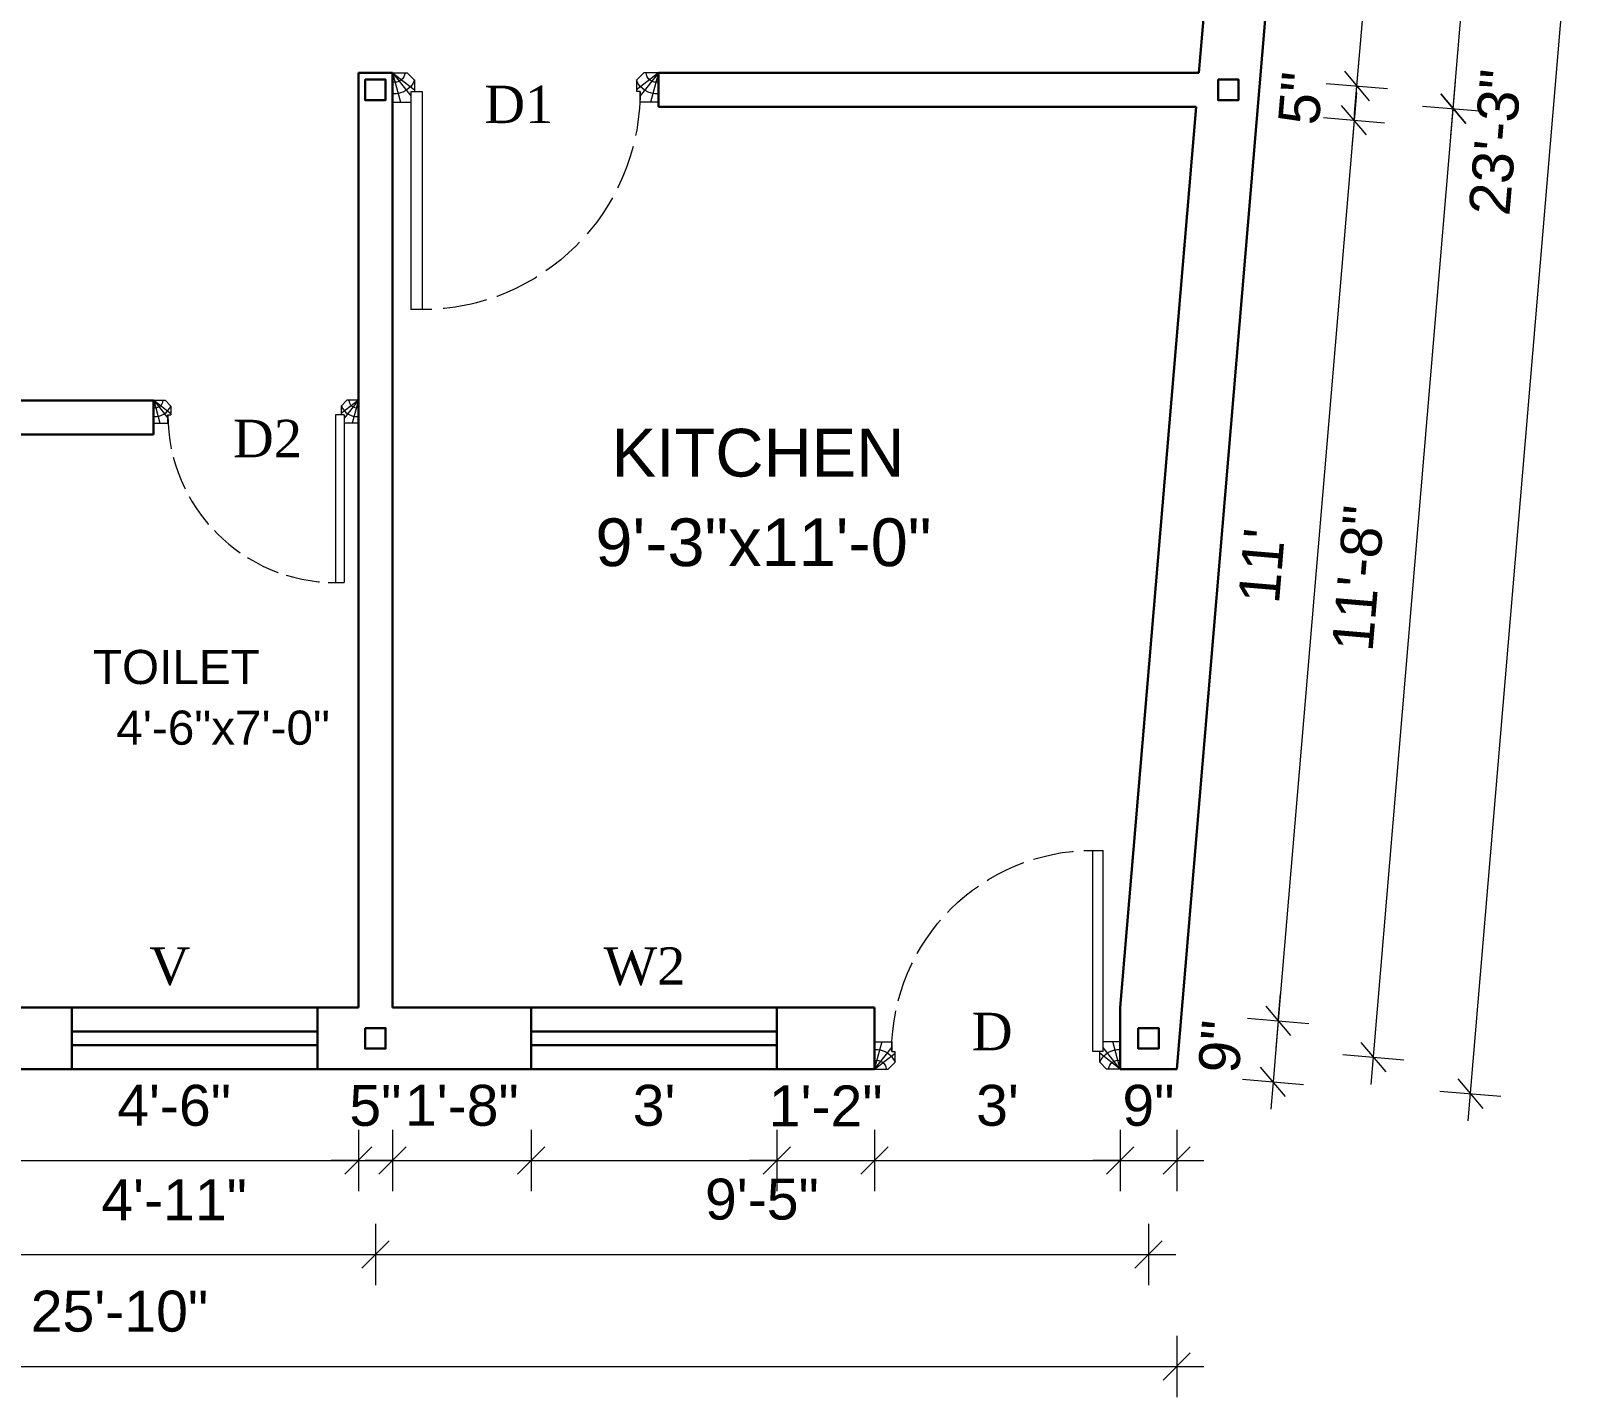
# Model space of a CAD drawing. Header units: inches. Extents: x 45643 to 78083, y -17830 to -3084.
# Drawn here: x 57626.2 to 57852.4, y -15093 to -14892.8 of the extents above; entities that cross this region are included whole.
import ezdxf

# ---------------------------------------------------------------- set-up
doc = ezdxf.new("R2010")
doc.units = ezdxf.units.IN
doc.header["$MEASUREMENT"] = 0
doc.linetypes.add('ACAD_ISO02W100', pattern=[15, 12, -3])
doc.linetypes.add('CONTINUA', pattern=[0])
for name, color, linetype, lineweight in [('A_Title Text', 105, 'Continuous', 60), ('Door-window', 150, 'Continuous', 9), ('ELEVATION', 6, 'Continuous', 30), ('hatch', 30, 'Continuous', 5), ('WALL', 240, 'Continuous', 30)]:
    doc.layers.add(name, color=color, linetype=linetype, lineweight=lineweight)
doc.layers.add('PDF_Text', color=7, linetype='Continuous')
doc.styles.add('Arial', font='arial.ttf')
doc.styles.add('PDF Arial', font='arial.ttf')
doc.styles.get("Standard").update_dxf_attribs({"font": 'times.ttf'})
doc.dimstyles.new('Sudeep', dxfattribs={"dimtxt": 6, "dimasz": 4, "dimexe": 4.5, "dimexo": 4.5, "dimgap": 5, "dimtad": 1, "dimdec": 0, "dimlunit": 4, "dimtxsty": 'Arial', "dimblk": 'OBLIQUE', "dimcen": 250, "dimdle": 4, "dimclrd": 86, "dimclre": 5, "dimclrt": 1, "dimadec": 0, "dimazin": 0, "dimtfac": 1, "dimtdec": 0, "dimtix": 1, "dimtmove": 1, "dimatfit": 3, "dimldrblk": 'OBLIQUE', "dimfxl": 4.5, "dimfxlon": 1, "dimfrac": 2, "dimlwd": 15, "dimlwe": 13, "dimarcsym": 0})

# ---------------------------------------------------------------- blocks, each defined once
blk = doc.blocks.new("D 3'")
at = {"layer": 'Door-window', "linetype": 'Continuous', "ltscale": 0.25}
for p, q in [((3749.64, -16740.96), (3749.64, -16711.46)), ((3751.14, -16711.46), (3749.64, -16711.46)), ((3751.14, -16740.96), (3751.14, -16711.46)), ((3747.14, -16743.51), (3747.14, -16739.51)), ((3747.14, -16739.51), (3749.64, -16739.51)), ((3783.14, -16739.51), (3780.64, -16739.51)), ((3780.64, -16739.51), (3780.64, -16740.96)), ((3783.14, -16743.51), (3783.14, -16739.51)), ((3749.14, -16743.51), (3750.14, -16742.51)), ((3749.64, -16740.96), (3751.14, -16740.96)), ((3750.14, -16742.51), (3750.14, -16740.96)), ((3780.14, -16742.51), (3780.14, -16740.96)), ((3780.64, -16740.96), (3780.14, -16740.96)), ((3781.14, -16743.51), (3780.14, -16742.51)), ((3747.14, -16743.51), (3749.14, -16743.51)), ((3783.14, -16743.51), (3781.14, -16743.51))]:
    blk.add_line(p, q, dxfattribs=at)
at = {"layer": 'Door-window', "linetype": 'ACAD_ISO02W100', "ltscale": 0.5}
blk.add_arc((3751.14, -16740.96), 29.5, 0, 90, dxfattribs=at)
at = {"layer": 'hatch', "color": 8}
for p, q in [((3747.14, -16743.51), (3748.23, -16739.5)), ((3747.14, -16743.51), (3749.64, -16740.37)), ((3783.14, -16743.51), (3780.64, -16740.37)), ((3783.14, -16743.51), (3782.06, -16739.5)), ((3747.14, -16743.51), (3750.14, -16741.17)), ((3783.14, -16743.51), (3780.14, -16741.17))]:
    blk.add_line(p, q, dxfattribs=at)
for centre, radius, start, end in [((3747.4, -16743.58), 2.93, 20.9872, 95.0825), ((3782.88, -16743.58), 2.93, 84.9175, 159.0128), ((3747.43, -16743.63), 1.42, 5.1372, 101.4864), ((3782.86, -16743.63), 1.42, 78.5136, 174.8628)]:
    blk.add_arc(centre, radius, start, end, dxfattribs=at)
blk = doc.blocks.new('_Oblique')
at = {"color": 0, "linetype": 'ByBlock', "lineweight": -2}
blk.add_line((-0.5, -0.5), (0.5, 0.5), dxfattribs=at)
blk = doc.blocks.new('*D1466')
at = {"layer": 'A_Title Text', "color": 5, "lineweight": 13, "transparency": 16777216}
for p, q in [((57484.22, -15084), (57484.22, -15093)), ((57794.12, -15084), (57794.12, -15093))]:
    blk.add_line(p, q, dxfattribs=at)
at = {"layer": 'A_Title Text', "color": 86, "lineweight": 15, "transparency": 16777216}
blk.add_line((57480.22, -15088.5), (57798.12, -15088.5), dxfattribs=at)
at = {"layer": 'Defpoints', "color": 0, "transparency": 16777216}
for p in [(57484.22, -15044.91), (57794.12, -15044.91), (57794.12, -15088.5)]:
    blk.add_point(p, dxfattribs=at)
at = {"layer": 'A_Title Text', "color": 86, "lineweight": 15, "transparency": 16777216, "xscale": 4, "yscale": 4, "zscale": 4, "rotation": 180}
blk.add_blockref('_Oblique', (57484.22, -15088.5), dxfattribs=at)
at = {"layer": 'A_Title Text', "color": 86, "lineweight": 15, "transparency": 16777216, "xscale": 4, "yscale": 4, "zscale": 4}
blk.add_blockref('_Oblique', (57794.12, -15088.5), dxfattribs=at)
at = {"layer": 'A_Title Text', "color": 1, "transparency": 16777216, "insert": (57639.17, -15080.44), "char_height": 6, "attachment_point": 5, "style": 'Arial'}
blk.add_mtext('25\'-10"', dxfattribs=at)
blk = doc.blocks.new('*D1491')
at = {"layer": 'A_Title Text', "color": 5, "lineweight": 13, "transparency": 16777216}
for p, q in [((57620.18, -15053.83), (57620.18, -15062.83)), ((57674.18, -15053.83), (57674.18, -15062.83))]:
    blk.add_line(p, q, dxfattribs=at)
at = {"layer": 'A_Title Text', "color": 86, "lineweight": 15, "transparency": 16777216}
blk.add_line((57616.18, -15058.33), (57678.18, -15058.33), dxfattribs=at)
at = {"layer": 'Defpoints', "color": 0, "transparency": 16777216}
for p in [(57620.18, -15035.91), (57674.18, -15035.91), (57674.18, -15058.33)]:
    blk.add_point(p, dxfattribs=at)
at = {"layer": 'A_Title Text', "color": 86, "lineweight": 15, "transparency": 16777216, "xscale": 4, "yscale": 4, "zscale": 4, "rotation": 180}
blk.add_blockref('_Oblique', (57620.18, -15058.33), dxfattribs=at)
at = {"layer": 'A_Title Text', "color": 86, "lineweight": 15, "transparency": 16777216, "xscale": 4, "yscale": 4, "zscale": 4}
blk.add_blockref('_Oblique', (57674.18, -15058.33), dxfattribs=at)
at = {"layer": 'A_Title Text', "color": 1, "transparency": 16777216, "insert": (57647.18, -15050.27), "char_height": 6, "attachment_point": 5, "style": 'Arial'}
blk.add_mtext('4\'-6"', dxfattribs=at)
blk = doc.blocks.new('*D1492')
at = {"layer": 'A_Title Text', "color": 5, "lineweight": 13, "transparency": 16777216}
for p, q in [((57674.18, -15053.83), (57674.18, -15062.83)), ((57679.18, -15053.83), (57679.18, -15062.83))]:
    blk.add_line(p, q, dxfattribs=at)
at = {"layer": 'A_Title Text', "color": 86, "lineweight": 15, "transparency": 16777216}
for p, q in [((57674.18, -15058.33), (57670.18, -15058.33)), ((57674.18, -15058.33), (57679.18, -15058.33)), ((57679.18, -15058.33), (57683.18, -15058.33))]:
    blk.add_line(p, q, dxfattribs=at)
at = {"layer": 'Defpoints', "color": 0, "transparency": 16777216}
for p in [(57674.18, -15035.91), (57679.18, -15035.91), (57679.18, -15058.33)]:
    blk.add_point(p, dxfattribs=at)
at = {"layer": 'A_Title Text', "color": 86, "lineweight": 15, "transparency": 16777216, "xscale": 4, "yscale": 4, "zscale": 4}
blk.add_blockref('_Oblique', (57674.18, -15058.33), dxfattribs=at)
at = {"layer": 'A_Title Text', "color": 86, "lineweight": 15, "transparency": 16777216, "xscale": 4, "yscale": 4, "zscale": 4, "rotation": 180}
blk.add_blockref('_Oblique', (57679.18, -15058.33), dxfattribs=at)
at = {"layer": 'A_Title Text', "color": 1, "transparency": 16777216, "insert": (57676.68, -15050.28), "char_height": 6, "attachment_point": 5, "style": 'Arial'}
blk.add_mtext('5"', dxfattribs=at)
blk = doc.blocks.new('*D1480')
at = {"layer": 'A_Title Text', "color": 5, "lineweight": 13, "transparency": 16777216}
for p, q in [((57679.18, -15053.83), (57679.18, -15062.83)), ((57699.52, -15053.83), (57699.52, -15062.83))]:
    blk.add_line(p, q, dxfattribs=at)
at = {"layer": 'A_Title Text', "color": 86, "lineweight": 15, "transparency": 16777216}
for p, q in [((57679.18, -15058.33), (57675.18, -15058.33)), ((57679.18, -15058.33), (57699.52, -15058.33)), ((57699.52, -15058.33), (57703.52, -15058.33))]:
    blk.add_line(p, q, dxfattribs=at)
at = {"layer": 'Defpoints', "color": 0, "transparency": 16777216}
for p in [(57679.18, -15035.91), (57699.52, -15044.91), (57699.52, -15058.33)]:
    blk.add_point(p, dxfattribs=at)
at = {"layer": 'A_Title Text', "color": 86, "lineweight": 15, "transparency": 16777216, "xscale": 4, "yscale": 4, "zscale": 4}
blk.add_blockref('_Oblique', (57679.18, -15058.33), dxfattribs=at)
at = {"layer": 'A_Title Text', "color": 86, "lineweight": 15, "transparency": 16777216, "xscale": 4, "yscale": 4, "zscale": 4, "rotation": 180}
blk.add_blockref('_Oblique', (57699.52, -15058.33), dxfattribs=at)
at = {"layer": 'A_Title Text', "color": 1, "transparency": 16777216, "insert": (57689.35, -15050.27), "char_height": 6, "attachment_point": 5, "style": 'Arial'}
blk.add_mtext('1\'-8"', dxfattribs=at)
blk = doc.blocks.new('*D1481')
at = {"layer": 'A_Title Text', "color": 5, "lineweight": 13, "transparency": 16777216}
for p, q in [((57699.52, -15053.83), (57699.52, -15062.83)), ((57735.52, -15053.83), (57735.52, -15062.83))]:
    blk.add_line(p, q, dxfattribs=at)
at = {"layer": 'A_Title Text', "color": 86, "lineweight": 15, "transparency": 16777216}
blk.add_line((57695.52, -15058.33), (57739.52, -15058.33), dxfattribs=at)
at = {"layer": 'Defpoints', "color": 0, "transparency": 16777216}
for p in [(57699.52, -15044.91), (57735.52, -15044.91), (57735.52, -15058.33)]:
    blk.add_point(p, dxfattribs=at)
at = {"layer": 'A_Title Text', "color": 86, "lineweight": 15, "transparency": 16777216, "xscale": 4, "yscale": 4, "zscale": 4, "rotation": 180}
blk.add_blockref('_Oblique', (57699.52, -15058.33), dxfattribs=at)
at = {"layer": 'A_Title Text', "color": 86, "lineweight": 15, "transparency": 16777216, "xscale": 4, "yscale": 4, "zscale": 4}
blk.add_blockref('_Oblique', (57735.52, -15058.33), dxfattribs=at)
at = {"layer": 'A_Title Text', "color": 1, "transparency": 16777216, "insert": (57717.52, -15050.27), "char_height": 6, "attachment_point": 5, "style": 'Arial'}
blk.add_mtext("3'", dxfattribs=at)
blk = doc.blocks.new('*D1482')
at = {"layer": 'A_Title Text', "color": 5, "lineweight": 13, "transparency": 16777216}
for p, q in [((57735.52, -15053.83), (57735.52, -15062.83)), ((57749.85, -15053.83), (57749.85, -15062.83))]:
    blk.add_line(p, q, dxfattribs=at)
at = {"layer": 'A_Title Text', "color": 86, "lineweight": 15, "transparency": 16777216}
for p, q in [((57735.52, -15058.33), (57731.52, -15058.33)), ((57735.52, -15058.33), (57749.85, -15058.33)), ((57749.85, -15058.33), (57753.85, -15058.33))]:
    blk.add_line(p, q, dxfattribs=at)
at = {"layer": 'Defpoints', "color": 0, "transparency": 16777216}
for p in [(57735.52, -15044.91), (57749.85, -15044.91), (57749.85, -15058.33)]:
    blk.add_point(p, dxfattribs=at)
at = {"layer": 'A_Title Text', "color": 86, "lineweight": 15, "transparency": 16777216, "xscale": 4, "yscale": 4, "zscale": 4}
blk.add_blockref('_Oblique', (57735.52, -15058.33), dxfattribs=at)
at = {"layer": 'A_Title Text', "color": 86, "lineweight": 15, "transparency": 16777216, "xscale": 4, "yscale": 4, "zscale": 4, "rotation": 180}
blk.add_blockref('_Oblique', (57749.85, -15058.33), dxfattribs=at)
at = {"layer": 'A_Title Text', "color": 1, "transparency": 16777216, "insert": (57742.68, -15050.32), "char_height": 6, "attachment_point": 5, "style": 'Arial'}
blk.add_mtext('1\'-2"', dxfattribs=at)
blk = doc.blocks.new('*D1493')
at = {"layer": 'A_Title Text', "color": 5, "lineweight": 13, "transparency": 16777216}
for p, q in [((57749.85, -15053.83), (57749.85, -15062.83)), ((57785.85, -15053.83), (57785.85, -15062.83))]:
    blk.add_line(p, q, dxfattribs=at)
at = {"layer": 'A_Title Text', "color": 86, "lineweight": 15, "transparency": 16777216}
blk.add_line((57745.85, -15058.33), (57789.85, -15058.33), dxfattribs=at)
at = {"layer": 'Defpoints', "color": 0, "transparency": 16777216}
for p in [(57749.85, -15044.91), (57785.85, -15044.91), (57785.85, -15058.33)]:
    blk.add_point(p, dxfattribs=at)
at = {"layer": 'A_Title Text', "color": 86, "lineweight": 15, "transparency": 16777216, "xscale": 4, "yscale": 4, "zscale": 4, "rotation": 180}
blk.add_blockref('_Oblique', (57749.85, -15058.33), dxfattribs=at)
at = {"layer": 'A_Title Text', "color": 86, "lineweight": 15, "transparency": 16777216, "xscale": 4, "yscale": 4, "zscale": 4}
blk.add_blockref('_Oblique', (57785.85, -15058.33), dxfattribs=at)
at = {"layer": 'A_Title Text', "color": 1, "transparency": 16777216, "insert": (57767.85, -15050.27), "char_height": 6, "attachment_point": 5, "style": 'Arial'}
blk.add_mtext("3'", dxfattribs=at)
blk = doc.blocks.new('*D1494')
at = {"layer": 'A_Title Text', "color": 5, "lineweight": 13, "transparency": 16777216}
for p, q in [((57785.85, -15053.83), (57785.85, -15062.83)), ((57794.12, -15053.83), (57794.12, -15062.83))]:
    blk.add_line(p, q, dxfattribs=at)
at = {"layer": 'A_Title Text', "color": 86, "lineweight": 15, "transparency": 16777216}
for p, q in [((57785.85, -15058.33), (57781.85, -15058.33)), ((57785.85, -15058.33), (57794.12, -15058.33)), ((57794.12, -15058.33), (57798.12, -15058.33))]:
    blk.add_line(p, q, dxfattribs=at)
at = {"layer": 'Defpoints', "color": 0, "transparency": 16777216}
for p in [(57785.85, -15044.91), (57794.12, -15044.91), (57794.12, -15058.33)]:
    blk.add_point(p, dxfattribs=at)
at = {"layer": 'A_Title Text', "color": 86, "lineweight": 15, "transparency": 16777216, "xscale": 4, "yscale": 4, "zscale": 4}
blk.add_blockref('_Oblique', (57785.85, -15058.33), dxfattribs=at)
at = {"layer": 'A_Title Text', "color": 86, "lineweight": 15, "transparency": 16777216, "xscale": 4, "yscale": 4, "zscale": 4, "rotation": 180}
blk.add_blockref('_Oblique', (57794.12, -15058.33), dxfattribs=at)
at = {"layer": 'A_Title Text', "color": 1, "transparency": 16777216, "insert": (57789.98, -15050.27), "char_height": 6, "attachment_point": 5, "style": 'Arial'}
blk.add_mtext('9"', dxfattribs=at)
blk = doc.blocks.new('*D1496')
at = {"layer": 'A_Title Text', "color": 5, "lineweight": 13, "transparency": 16777216}
for p, q in [((57617.68, -15067.58), (57617.68, -15076.58)), ((57676.68, -15067.58), (57676.68, -15076.58))]:
    blk.add_line(p, q, dxfattribs=at)
at = {"layer": 'A_Title Text', "color": 86, "lineweight": 15, "transparency": 16777216}
blk.add_line((57613.68, -15072.08), (57680.68, -15072.08), dxfattribs=at)
at = {"layer": 'Defpoints', "color": 0, "transparency": 16777216}
for p in [(57617.68, -15040.41), (57676.68, -15040.41), (57676.68, -15072.08)]:
    blk.add_point(p, dxfattribs=at)
at = {"layer": 'A_Title Text', "color": 86, "lineweight": 15, "transparency": 16777216, "xscale": 4, "yscale": 4, "zscale": 4, "rotation": 180}
blk.add_blockref('_Oblique', (57617.68, -15072.08), dxfattribs=at)
at = {"layer": 'A_Title Text', "color": 86, "lineweight": 15, "transparency": 16777216, "xscale": 4, "yscale": 4, "zscale": 4}
blk.add_blockref('_Oblique', (57676.68, -15072.08), dxfattribs=at)
at = {"layer": 'A_Title Text', "color": 1, "transparency": 16777216, "insert": (57647.18, -15064.07), "char_height": 6, "attachment_point": 5, "style": 'Arial'}
blk.add_mtext('4\'-11"', dxfattribs=at)
blk = doc.blocks.new('*D1483')
at = {"layer": 'A_Title Text', "color": 5, "lineweight": 13, "transparency": 16777216}
for p, q in [((57676.68, -15067.58), (57676.68, -15076.58)), ((57789.98, -15067.58), (57789.98, -15076.58))]:
    blk.add_line(p, q, dxfattribs=at)
at = {"layer": 'A_Title Text', "color": 86, "lineweight": 15, "transparency": 16777216}
blk.add_line((57672.68, -15072.08), (57793.98, -15072.08), dxfattribs=at)
at = {"layer": 'Defpoints', "color": 0, "transparency": 16777216}
for p in [(57676.68, -15040.41), (57789.98, -15040.41), (57789.98, -15072.08)]:
    blk.add_point(p, dxfattribs=at)
at = {"layer": 'A_Title Text', "color": 86, "lineweight": 15, "transparency": 16777216, "xscale": 4, "yscale": 4, "zscale": 4, "rotation": 180}
blk.add_blockref('_Oblique', (57676.68, -15072.08), dxfattribs=at)
at = {"layer": 'A_Title Text', "color": 86, "lineweight": 15, "transparency": 16777216, "xscale": 4, "yscale": 4, "zscale": 4}
blk.add_blockref('_Oblique', (57789.98, -15072.08), dxfattribs=at)
at = {"layer": 'A_Title Text', "color": 1, "transparency": 16777216, "insert": (57733.33, -15064.02), "char_height": 6, "attachment_point": 5, "style": 'Arial'}
blk.add_mtext('9\'-5"', dxfattribs=at)
blk = doc.blocks.new('*D1502')
at = {"layer": 'A_Title Text', "color": 86, "lineweight": 15, "transparency": 16777216}
for p, q in [((57820.53, -14900.84), (57820.87, -14896.85)), ((57820.11, -14905.84), (57820.53, -14900.84)), ((57820.11, -14905.84), (57819.77, -14909.82))]:
    blk.add_line(p, q, dxfattribs=at)
at = {"layer": 'A_Title Text', "color": 5, "lineweight": 13, "transparency": 16777216}
for p, q in [((57816.05, -14900.46), (57825.02, -14901.22)), ((57815.63, -14905.46), (57824.59, -14906.22))]:
    blk.add_line(p, q, dxfattribs=at)
at = {"layer": 'Defpoints', "color": 0, "transparency": 16777216}
for p in [(57797.39, -14898.89), (57820.53, -14900.84), (57796.97, -14903.89)]:
    blk.add_point(p, dxfattribs=at)
at = {"layer": 'A_Title Text', "color": 86, "lineweight": 15, "transparency": 16777216, "xscale": 4, "yscale": 4, "zscale": 4}
for p, rotation in [((57820.53, -14900.84), 265.1847222638972), ((57820.11, -14905.84), 85.18472226389719)]:
    blk.add_blockref('_Oblique', p, dxfattribs=dict(at, rotation=rotation))
at = {"layer": 'A_Title Text', "color": 1, "transparency": 16777216, "insert": (57812.3, -14902.66), "char_height": 6, "attachment_point": 5, "rotation": 85.1847, "style": 'Arial'}
blk.add_mtext('5"', dxfattribs=at)
blk = doc.blocks.new('*D1503')
at = {"layer": 'A_Title Text', "color": 86, "lineweight": 15, "transparency": 16777216}
blk.add_line((57820.2, -14904.82), (57831.26, -14773.5), dxfattribs=at)
at = {"layer": 'A_Title Text', "color": 5, "lineweight": 13, "transparency": 16777216}
for p, q in [((57826.44, -14777.11), (57835.41, -14777.86)), ((57816.05, -14900.46), (57825.02, -14901.22))]:
    blk.add_line(p, q, dxfattribs=at)
at = {"layer": 'Defpoints', "color": 0, "transparency": 16777216}
for p in [(57807.71, -14775.53), (57830.92, -14777.49), (57797.39, -14898.89)]:
    blk.add_point(p, dxfattribs=at)
at = {"layer": 'A_Title Text', "color": 86, "lineweight": 15, "transparency": 16777216, "xscale": 4, "yscale": 4, "zscale": 4}
for p, rotation in [((57830.92, -14777.49), 85.18472226389723), ((57820.53, -14900.84), 265.1847222638972)]:
    blk.add_blockref('_Oblique', p, dxfattribs=dict(at, rotation=rotation))
at = {"layer": 'A_Title Text', "color": 1, "transparency": 16777216, "insert": (57817.69, -14838.49), "char_height": 6, "attachment_point": 5, "rotation": 85.1847, "style": 'Arial'}
blk.add_mtext('10\'-4"', dxfattribs=at)
blk = doc.blocks.new('*D1497')
at = {"layer": 'A_Title Text', "color": 86, "lineweight": 15, "transparency": 16777216}
blk.add_line((57820.45, -14901.85), (57808.65, -15041.84), dxfattribs=at)
at = {"layer": 'A_Title Text', "color": 5, "lineweight": 13, "transparency": 16777216}
for p, q in [((57815.63, -14905.46), (57824.59, -14906.22)), ((57804.5, -15037.48), (57813.47, -15038.23))]:
    blk.add_line(p, q, dxfattribs=at)
at = {"layer": 'Defpoints', "color": 0, "transparency": 16777216}
for p in [(57796.97, -14903.89), (57785.85, -15035.91), (57808.99, -15037.86)]:
    blk.add_point(p, dxfattribs=at)
at = {"layer": 'A_Title Text', "color": 86, "lineweight": 15, "transparency": 16777216, "xscale": 4, "yscale": 4, "zscale": 4}
for p, rotation in [((57820.11, -14905.84), 85.18472226389719), ((57808.99, -15037.86), 265.1847222638972)]:
    blk.add_blockref('_Oblique', p, dxfattribs=dict(at, rotation=rotation))
at = {"layer": 'A_Title Text', "color": 1, "transparency": 16777216, "insert": (57806.57, -14971.17), "char_height": 6, "attachment_point": 5, "rotation": 85.1847, "style": 'Arial'}
blk.add_mtext("11'", dxfattribs=at)
blk = doc.blocks.new('*D1498')
at = {"layer": 'A_Title Text', "color": 86, "lineweight": 15, "transparency": 16777216}
for p, q in [((57808.99, -15037.86), (57809.32, -15033.87)), ((57808.99, -15037.86), (57808.24, -15046.79)), ((57808.24, -15046.79), (57807.9, -15050.78))]:
    blk.add_line(p, q, dxfattribs=at)
at = {"layer": 'A_Title Text', "color": 5, "lineweight": 13, "transparency": 16777216}
for p, q in [((57804.5, -15037.48), (57813.47, -15038.23)), ((57803.75, -15046.41), (57812.72, -15047.17))]:
    blk.add_line(p, q, dxfattribs=at)
at = {"layer": 'Defpoints', "color": 0, "transparency": 16777216}
for p in [(57785.85, -15035.91), (57785.85, -15044.91), (57808.24, -15046.79)]:
    blk.add_point(p, dxfattribs=at)
at = {"layer": 'A_Title Text', "color": 86, "lineweight": 15, "transparency": 16777216, "xscale": 4, "yscale": 4, "zscale": 4}
for p, rotation in [((57808.99, -15037.86), 265.1847222638972), ((57808.24, -15046.79), 85.18472226389723)]:
    blk.add_blockref('_Oblique', p, dxfattribs=dict(at, rotation=rotation))
at = {"layer": 'A_Title Text', "color": 1, "transparency": 16777216, "insert": (57800.58, -15041.65), "char_height": 6, "attachment_point": 5, "rotation": 85.1847, "style": 'Arial'}
blk.add_mtext('9"', dxfattribs=at)
blk = doc.blocks.new('*D1499')
at = {"layer": 'A_Title Text', "color": 86, "lineweight": 15, "transparency": 16777216}
blk.add_line((57822.6, -15047.17), (57834.98, -14900.18), dxfattribs=at)
at = {"layer": 'A_Title Text', "color": 5, "lineweight": 13, "transparency": 16777216}
for p, q in [((57830.16, -14903.79), (57839.13, -14904.54)), ((57818.45, -15042.8), (57827.42, -15043.56))]:
    blk.add_line(p, q, dxfattribs=at)
at = {"layer": 'Defpoints', "color": 0, "transparency": 16777216}
for p in [(57801.69, -14901.39), (57834.65, -14904.16), (57789.98, -15040.41)]:
    blk.add_point(p, dxfattribs=at)
at = {"layer": 'A_Title Text', "color": 86, "lineweight": 15, "transparency": 16777216, "xscale": 4, "yscale": 4, "zscale": 4}
for p, rotation in [((57834.65, -14904.16), 85.18472226390321), ((57822.94, -15043.18), 265.1847222639032)]:
    blk.add_blockref('_Oblique', p, dxfattribs=dict(at, rotation=rotation))
at = {"layer": 'A_Title Text', "color": 1, "transparency": 16777216, "insert": (57820.76, -14973), "char_height": 6, "attachment_point": 5, "rotation": 85.1847, "style": 'Arial'}
blk.add_mtext('11\'-8"', dxfattribs=at)
blk = doc.blocks.new('*D1500')
at = {"layer": 'A_Title Text', "color": 86, "lineweight": 15, "transparency": 16777216}
blk.add_line((57834.31, -14908.15), (57845.89, -14770.68), dxfattribs=at)
at = {"layer": 'A_Title Text', "color": 5, "lineweight": 13, "transparency": 16777216}
for p, q in [((57841.07, -14774.29), (57850.04, -14775.04)), ((57830.16, -14903.79), (57839.13, -14904.54))]:
    blk.add_line(p, q, dxfattribs=at)
at = {"layer": 'Defpoints', "color": 0, "transparency": 16777216}
for p in [(57812.6, -14771.89), (57845.56, -14774.66), (57801.69, -14901.39)]:
    blk.add_point(p, dxfattribs=at)
at = {"layer": 'A_Title Text', "color": 86, "lineweight": 15, "transparency": 16777216, "xscale": 4, "yscale": 4, "zscale": 4}
for p, rotation in [((57845.56, -14774.66), 85.18472226389723), ((57834.65, -14904.16), 265.1847222638972)]:
    blk.add_blockref('_Oblique', p, dxfattribs=dict(at, rotation=rotation))
at = {"layer": 'A_Title Text', "color": 1, "transparency": 16777216, "insert": (57832.07, -14838.74), "char_height": 6, "attachment_point": 5, "rotation": 85.1847, "style": 'Arial'}
blk.add_mtext('10\'-10"', dxfattribs=at)
blk = doc.blocks.new('*D1504')
at = {"layer": 'A_Title Text', "color": 86, "lineweight": 15, "transparency": 16777216}
blk.add_line((57836.83, -15052.52), (57860.88, -14767.03), dxfattribs=at)
at = {"layer": 'A_Title Text', "color": 5, "lineweight": 13, "transparency": 16777216}
for p, q in [((57856.06, -14770.64), (57865.03, -14771.39)), ((57832.68, -15048.15), (57841.65, -15048.91))]:
    blk.add_line(p, q, dxfattribs=at)
at = {"layer": 'Defpoints', "color": 0, "transparency": 16777216}
for p in [(57817.5, -14767.39), (57860.55, -14771.01), (57794.12, -15044.91)]:
    blk.add_point(p, dxfattribs=at)
at = {"layer": 'A_Title Text', "color": 86, "lineweight": 15, "transparency": 16777216, "xscale": 4, "yscale": 4, "zscale": 4}
for p, rotation in [((57860.55, -14771.01), 85.18472226389949), ((57837.17, -15048.53), 265.1847222638995)]:
    blk.add_blockref('_Oblique', p, dxfattribs=dict(at, rotation=rotation))
at = {"layer": 'A_Title Text', "color": 1, "transparency": 16777216, "insert": (57840.82, -14909.1), "char_height": 6, "attachment_point": 5, "rotation": 85.1847, "style": 'Arial'}
blk.add_mtext('23\'-3"', dxfattribs=at)

msp = doc.modelspace()

# ---------------------------------------------------------------- linework, layer by layer
at = {"layer": 'ELEVATION'}
for p, q in [((57797.39, -14898.89), (57807.71, -14776.39)), ((57679.18, -14898.89), (57674.18, -14898.89)), ((57674.18, -14898.89), (57674.18, -14946.91)), ((57679.18, -14898.89), (57679.18, -15035.91)), ((57679.18, -14903.89), (57679.18, -14898.89)), ((57797.39, -14898.89), (57718.18, -14898.89)), ((57718.18, -14903.89), (57718.18, -14898.89)), ((57796.97, -14903.89), (57718.18, -14903.89)), ((57785.85, -15035.91), (57796.97, -14903.89)), ((57620.18, -14946.91), (57644.18, -14946.91)), ((57644.18, -14946.91), (57644.18, -14951.91)), ((57674.18, -14946.91), (57674.18, -14951.91)), ((57620.18, -14951.91), (57644.18, -14951.91)), ((57674.18, -14951.91), (57674.18, -15035.91)), ((57620.18, -15035.91), (57674.18, -15035.91)), ((57632.18, -15035.91), (57632.18, -15044.91)), ((57668.18, -15035.91), (57668.18, -15044.91)), ((57679.18, -15035.91), (57749.85, -15035.91)), ((57699.52, -15035.91), (57699.52, -15044.91)), ((57735.52, -15035.91), (57735.52, -15044.91)), ((57749.85, -15035.91), (57749.85, -15044.91)), ((57785.85, -15035.91), (57785.85, -15044.91)), ((57632.18, -15039.41), (57668.18, -15039.41)), ((57632.18, -15041.41), (57668.18, -15041.41)), ((57699.52, -15039.41), (57735.52, -15039.41)), ((57699.52, -15041.41), (57735.52, -15041.41))]:
    msp.add_line(p, q, dxfattribs=at)
for points in [[(57753.71, -14767.39), (57441.74, -14767.39), (57484.22, -15044.91), (57749.85, -15044.91)], [(57785.85, -15044.91), (57794.12, -15044.91), (57817.5, -14767.39), (57807.71, -14767.39)]]:
    msp.add_lwpolyline(points, dxfattribs=at)
for points in [[(57675.18, -14899.89), (57678.18, -14899.89), (57678.18, -14902.89), (57675.18, -14902.89)], [(57800.19, -14899.89), (57803.19, -14899.89), (57803.19, -14902.89), (57800.19, -14902.89)], [(57675.18, -15038.91), (57678.18, -15038.91), (57678.18, -15041.91), (57675.18, -15041.91)], [(57788.48, -15038.91), (57791.48, -15038.91), (57791.48, -15041.91), (57788.48, -15041.91)]]:
    msp.add_lwpolyline(points, close=True, dxfattribs=at)

# ---------------------------------------------------------------- block references
at = {"layer": 'WALL', "linetype": 'CONTINUA', "xscale": -1.083333333333211, "yscale": 1.083333333333211, "zscale": 1.083333333333211, "rotation": 180.0000007337118}
msp.add_blockref("D 3'", (53619.78, -33037.69), dxfattribs=at)
at = {"layer": 'WALL', "xscale": 0.8333333330483583, "yscale": 0.8333333330483583, "zscale": 0.8333333330483583, "rotation": 180}
msp.add_blockref("D 3'", (60796.8, -28899.83), dxfattribs=at)
at = {"layer": 'WALL', "linetype": 'CONTINUA', "xscale": -1, "rotation": 7.337118113071028e-07}
msp.add_blockref("D 3'", (61532.99, 1698.6), dxfattribs=at)

# ---------------------------------------------------------------- texts
for s, insert, char_height, width, attachment_point in [('{\\fTimes New Roman|b0|i0|c0|p18;D1}', (57692.63, -14900.79), 5.4869, 54.2013, 1), ('{\\fTimes New Roman|b0|i0|c0|p18;D2}', (57655.8, -14955.26), 5.4869, 54.2013, 7), ('V', (57643.54, -15027.08), 5.49, 1396.073, 1), ('W2', (57710.14, -15027.08), 5.487, 1396.073, 1), ('D', (57764.08, -15036.67), 5.49, 54.2013, 1)]:
    msp.add_mtext(s, dxfattribs=dict(insert=insert, char_height=char_height, width=width, attachment_point=attachment_point))
at = {"layer": 'PDF_Text', "attachment_point": 7, "style": 'PDF Arial'}
for s, insert, char_height in [('KITCHEN', (57711.29, -14958.18), 7), ('9\'-3"x11\'-0"', (57708.92, -14971.31), 7), ('TOILET', (57635.28, -14988.56), 5), ('4\'-6"x7\'-0"', (57638.71, -14997.45), 5.0001)]:
    msp.add_mtext(s, dxfattribs=dict(at, insert=insert, char_height=char_height))

# ---------------------------------------------------------------- dimensions: what is measured, and where the dimension line sits
at = {"layer": 'A_Title Text'}
for p1, p2, distance, picture, middle in [((57794.12, -15044.91), (57817.5, -14767.39), -43.2, '*D1504', (57840.82, -14909.1)), ((57789.98, -15040.41), (57801.69, -14901.39), -33.07, '*D1499', (57820.76, -14973))]:
    dim = msp.add_aligned_dim(p1=p1, p2=p2, distance=distance, dimstyle='Sudeep', dxfattribs=at)
    dim.commit()
    dim.dimension.update_dxf_attribs({"geometry": picture, "text_midpoint": middle})
for base, p1, p2, picture, middle in [((57845.56, -14774.66), (57801.69, -14901.39), (57812.6, -14771.89), '*D1500', (57832.07, -14838.74)), ((57830.92, -14777.49), (57797.39, -14898.89), (57807.71, -14775.53), '*D1503', (57817.69, -14838.49)), ((57820.53, -14900.84), (57796.97, -14903.89), (57797.39, -14898.89), '*D1502', (57812.3, -14902.66)), ((57808.99, -15037.86), (57796.97, -14903.89), (57785.85, -15035.91), '*D1497', (57806.57, -14971.17)), ((57808.24, -15046.79), (57785.85, -15035.91), (57785.85, -15044.91), '*D1498', (57800.58, -15041.65))]:
    dim = msp.add_linear_dim(base=base, p1=p1, p2=p2, angle=265.1847, dimstyle='Sudeep', dxfattribs=at)
    dim.commit()
    dim.dimension.update_dxf_attribs({"geometry": picture, "text_midpoint": middle})
for base, p1, p2, picture, middle in [((57674.18, -15058.33), (57620.18, -15035.91), (57674.18, -15035.91), '*D1491', (57647.18, -15050.27)), ((57679.18, -15058.33), (57674.18, -15035.91), (57679.18, -15035.91), '*D1492', (57676.68, -15050.28)), ((57699.52, -15058.33), (57679.18, -15035.91), (57699.52, -15044.91), '*D1480', (57689.35, -15050.27)), ((57676.68, -15072.08), (57617.68, -15040.41), (57676.68, -15040.41), '*D1496', (57647.18, -15064.07)), ((57789.98, -15072.08), (57676.68, -15040.41), (57789.98, -15040.41), '*D1483', (57733.33, -15064.02)), ((57794.12, -15088.5), (57484.22, -15044.91), (57794.12, -15044.91), '*D1466', (57639.17, -15080.44)), ((57735.52, -15058.33), (57699.52, -15044.91), (57735.52, -15044.91), '*D1481', (57717.52, -15050.27)), ((57749.85, -15058.33), (57735.52, -15044.91), (57749.85, -15044.91), '*D1482', (57742.68, -15050.32)), ((57785.85, -15058.33), (57749.85, -15044.91), (57785.85, -15044.91), '*D1493', (57767.85, -15050.27))]:
    dim = msp.add_linear_dim(base=base, p1=p1, p2=p2, dimstyle='Sudeep', dxfattribs=at)
    dim.commit()
    dim.dimension.update_dxf_attribs({"geometry": picture, "text_midpoint": middle})
dim = msp.add_linear_dim(base=(57794.12, -15058.33), p1=(57785.85, -15044.91), p2=(57794.12, -15044.91), text='9"', dimstyle='Sudeep', dxfattribs=at)
dim.commit()
dim.dimension.update_dxf_attribs({"geometry": '*D1494', "text_midpoint": (57789.98, -15050.27)})

doc.saveas('drawing.dxf')
